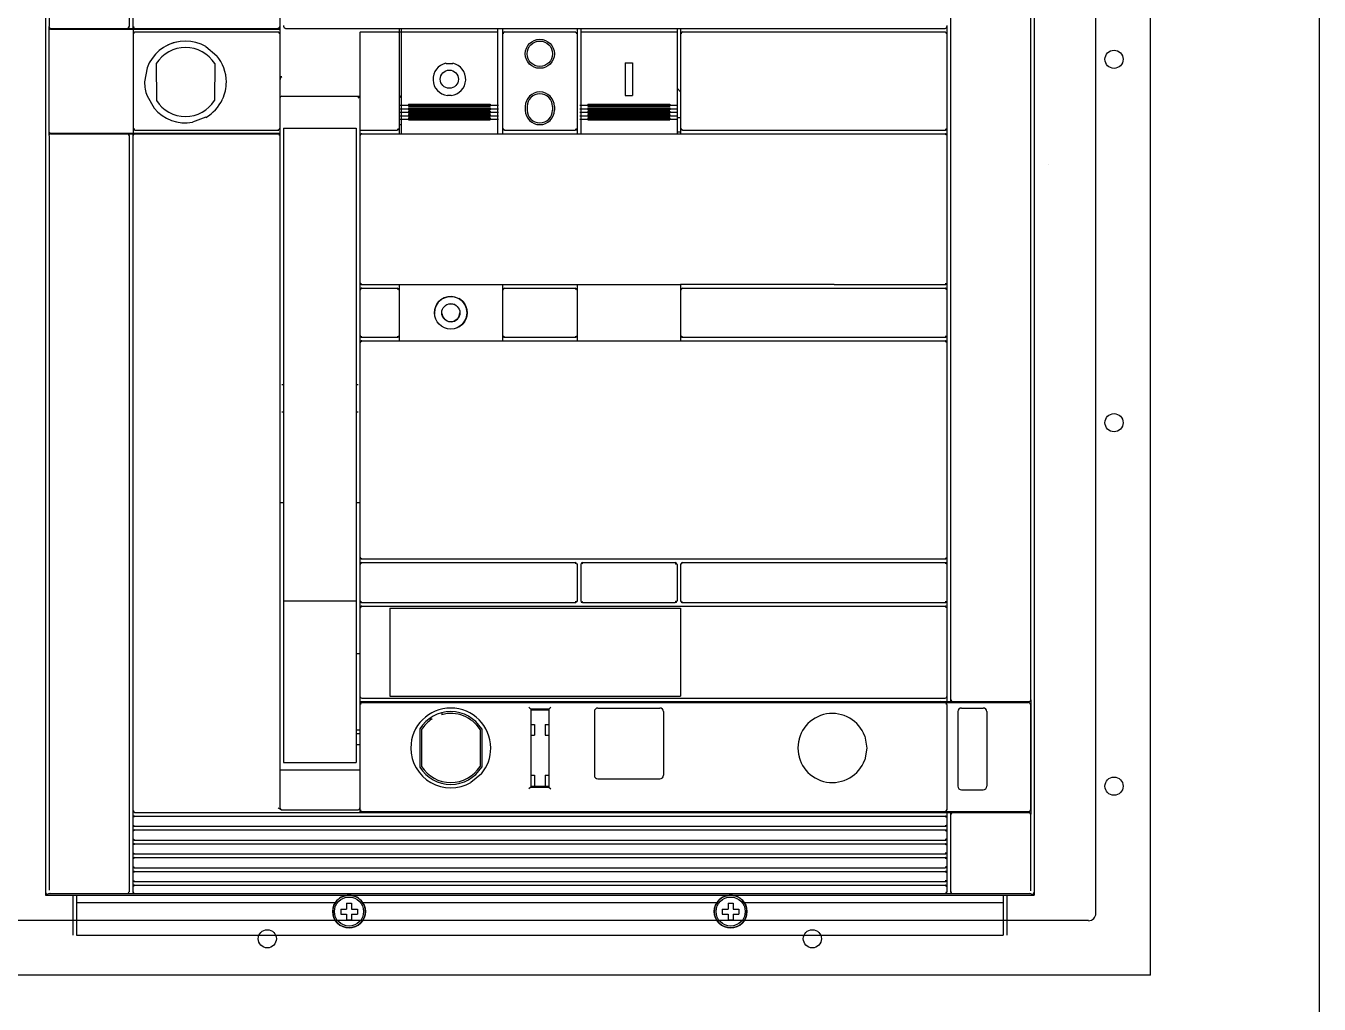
# Model space of a CAD drawing. Header units: inches. Extents: x 6 to 369, y -225 to 2.
# Drawn here: x 152.24 to 166.25, y -37.52 to -26.92 of the extents above; entities that cross this region are included whole.
import ezdxf

# ---------------------------------------------------------------- set-up
doc = ezdxf.new("R2010")
doc.units = ezdxf.units.IN
doc.header["$MEASUREMENT"] = 0
doc.linetypes.add('DOT2', pattern=[0.125, 0, -0.125])
doc.linetypes.add('HIDDEN2', pattern=[0.1875, 0.125, -0.0625])
for name, color, linetype in [('Cabinet', 253, 'HIDDEN2'), ('CB_E3_W_HR_3P', 10, 'Continuous'), ('CB_E3_W_HR_3P_DOOR_CUTOUT_FLUSH&EXTENDED_NO-FLANGE', 255, 'Continuous'), ('CB_E3_W_HR_3P_DOOR_CUTOUT_FLUSH_FLANGED', 2, 'Continuous'), ('D', 3, 'Continuous')]:
    doc.layers.add(name, color=color, linetype=linetype)

# ---------------------------------------------------------------- blocks, each defined once
blk = doc.blocks.new('A$C065B1C50')
at = {"layer": 'CB_E3_W_HR_3P'}
for centre in [(13.622, 9.921), (13.622, 5.984), (13.622, 2.047), (4.449, 0.394), (10.354, 0.394)]:
    blk.add_circle(centre, 0.0984, dxfattribs=at)
at = {"layer": 'CB_E3_W_HR_3P_DOOR_CUTOUT_FLUSH&EXTENDED_NO-FLANGE'}
for p, q in [((13.425, 0.669), (13.425, 15.236)), ((13.346, 0.591), (1.457, 0.591))]:
    blk.add_line(p, q, dxfattribs=at)
blk.add_arc((13.346, 0.669), 0.0787, 269.9998, 0.0002, dxfattribs=at)
at = {"layer": 'CB_E3_W_HR_3P_DOOR_CUTOUT_FLUSH_FLANGED'}
for q in [(14.016, 15.906), (0, 0)]:
    blk.add_line((14.016, 0), q, dxfattribs=at)

msp = doc.modelspace()

# ---------------------------------------------------------------- linework, layer by layer
at = {"layer": 'Cabinet', "color": 7, "linetype": 'DOT2'}
msp.add_line((163.15911, -22.16254), (163.15911, -36.33577), dxfattribs=at)
at = {"layer": 'CB_E3_W_HR_3P', "color": 7}
for p, q in [((152.45045, -22.16254), (152.45045, -36.33577)), ((152.45045, -22.19403), (152.45045, -36.30428)), ((163.15911, -22.16254), (163.15911, -36.33577)), ((163.15911, -22.19403), (163.15911, -36.30428)), ((152.48982, -25.41927), (152.48982, -26.92632)), ((163.11974, -25.41927), (163.11974, -34.21468)), ((153.35596, -26.09063), (153.35596, -26.92632)), ((162.2536, -26.09063), (162.2536, -34.21963)), ((153.39533, -26.37514), (153.39533, -26.92632)), ((154.98982, -26.37514), (154.98982, -26.92632)), ((152.48528, -26.92632), (152.48528, -28.10743)), ((152.48528, -26.92632), (152.48759, -26.92632)), ((152.48588, -26.97356), (152.48588, -28.06018)), ((152.50497, -26.94601), (152.50727, -26.94601)), ((152.50557, -26.95388), (152.60399, -26.95388)), ((152.50727, -26.94601), (152.60568, -26.94601)), ((152.5955, -26.94601), (152.5955, -26.95388)), ((152.59852, -26.94601), (152.59852, -26.95388)), ((152.60399, -26.95388), (153.39927, -26.95388)), ((152.60568, -26.94601), (153.33628, -26.94601)), ((153.34612, -26.94024), (153.33628, -26.94601)), ((153.33628, -26.94601), (153.39533, -26.94601)), ((153.35113, -26.92632), (153.34612, -26.94024)), ((153.39533, -26.92632), (153.39533, -26.94601)), ((153.39533, -26.94601), (153.41502, -26.94601)), ((153.39533, -26.94601), (153.39533, -26.95388)), ((153.39927, -26.95388), (154.98982, -26.95388)), ((153.39927, -26.95388), (153.39927, -27.00506)), ((153.39927, -27.00506), (153.39927, -28.02868)), ((153.40139, -26.92632), (153.40494, -26.94024)), ((153.40887, -26.99114), (153.40409, -27.00506)), ((153.40494, -26.94024), (153.41502, -26.946)), ((153.41896, -26.98537), (153.40887, -26.99114)), ((153.41502, -26.946), (154.97013, -26.946)), ((153.41896, -26.98537), (154.97013, -26.98537)), ((154.97982, -26.94024), (154.97013, -26.946)), ((154.97013, -26.94601), (154.98982, -26.94601)), ((154.97013, -26.98537), (154.97982, -26.99114)), ((154.98499, -26.92632), (154.97982, -26.94024)), ((154.97982, -26.99114), (154.98257, -27.00506)), ((154.98982, -26.92632), (154.98982, -26.98538)), ((154.98982, -26.95388), (154.98982, -27.00506)), ((154.98982, -26.98538), (154.98982, -27.00506)), ((154.98982, -27.00506), (154.98982, -28.02868)), ((155.02919, -26.91451), (155.02919, -26.92632)), ((155.02919, -26.92632), (155.0348, -26.93261)), ((155.0348, -26.93261), (155.03903, -26.93617)), ((155.04887, -26.94601), (162.19454, -26.94601)), ((155.85596, -26.99325), (155.85596, -28.02868)), ((155.86384, -26.98537), (155.86576, -26.98537)), ((155.86576, -26.98537), (156.2593, -26.98537)), ((156.2593, -26.98537), (156.27132, -26.98537)), ((156.27919, -26.94601), (156.27919, -26.99325)), ((156.27919, -26.98538), (156.30281, -26.98538)), ((156.27919, -26.99325), (156.27919, -28.02868)), ((156.30281, -26.94601), (156.30281, -26.98538)), ((156.30281, -26.98538), (156.30281, -27.04292)), ((156.30281, -26.98538), (157.34612, -26.98538)), ((157.34612, -26.94601), (157.34612, -26.98538)), ((157.34612, -26.98538), (157.34612, -27.04292)), ((157.40124, -26.94601), (157.40124, -27.00506)), ((157.40124, -27.00506), (157.40124, -28.02868)), ((157.41106, -26.99114), (157.40606, -27.00506)), ((157.42092, -26.98537), (157.41106, -26.99114)), ((157.42092, -26.98537), (158.18864, -26.98537)), ((158.18864, -26.98537), (158.1985, -26.99114)), ((158.1985, -26.99114), (158.20161, -27.00506)), ((158.20832, -26.94601), (158.20832, -27.00506)), ((158.20832, -27.00506), (158.20832, -28.02868)), ((158.24769, -26.94601), (158.24769, -26.98538)), ((158.24769, -26.98538), (158.24769, -27.04292)), ((158.24769, -26.98538), (159.291, -26.98538)), ((159.291, -26.94601), (159.291, -26.98538)), ((159.291, -26.98538), (159.291, -27.04292)), ((159.33037, -26.94601), (159.33037, -27.00506)), ((159.33037, -27.00506), (159.33037, -28.02868)), ((159.3403, -26.99114), (159.3352, -27.00506)), ((159.35006, -26.98537), (159.3403, -26.99114)), ((159.35006, -26.98537), (162.19454, -26.98537)), ((162.19454, -26.946), (162.19503, -26.946)), ((162.19454, -26.98537), (162.20462, -26.99114)), ((162.19454, -26.98538), (162.19478, -26.98538)), ((162.20462, -26.99114), (162.20817, -27.00506)), ((162.21423, -26.92396), (162.2087, -26.93255)), ((162.21423, -26.91451), (162.21423, -26.92632)), ((162.21423, -26.92632), (162.21423, -27.00506)), ((162.21423, -27.00506), (162.21423, -28.02868)), ((154.18765, -27.14314), (154.30457, -27.24276)), ((156.30281, -27.04292), (156.30281, -27.96177)), ((157.34612, -27.04292), (157.34612, -27.96177)), ((158.24769, -27.04292), (158.24769, -27.96177)), ((159.291, -27.04292), (159.291, -27.96177)), ((154.98982, -27.20978), (154.98982, -27.47094)), ((153.55103, -27.3756), (153.52328, -27.52671)), ((153.64927, -27.32811), (153.65124, -27.72843)), ((154.28313, -27.32811), (154.28116, -27.72843)), ((156.78769, -27.32388), (156.78839, -27.3272)), ((156.78839, -27.3272), (156.86054, -27.3272)), ((156.86124, -27.32388), (156.86054, -27.3272)), ((158.72998, -27.32002), (158.72998, -27.67436)), ((158.72998, -27.32002), (158.80872, -27.32002)), ((158.80872, -27.32002), (158.80872, -27.67436)), ((155.00984, -27.47093), (154.98982, -27.47093)), ((159.291, -27.59561), (159.33037, -27.63379)), ((153.55, -27.6782), (153.62777, -27.8107)), ((155.0095, -27.68222), (155.85596, -27.68222)), ((156.30281, -27.67435), (156.27919, -27.69726)), ((156.80479, -27.67044), (156.80447, -27.67322)), ((156.80479, -27.67044), (156.84414, -27.67044)), ((156.84414, -27.67044), (156.84446, -27.67322)), ((158.72998, -27.67436), (158.80872, -27.67436)), ((156.29297, -27.77955), (157.35596, -27.77955)), ((156.29297, -27.81766), (157.35596, -27.81766)), ((156.29297, -27.85525), (157.35596, -27.85525)), ((156.38155, -27.76878), (156.38155, -27.7897)), ((156.38155, -27.76878), (157.26738, -27.76878)), ((156.38155, -27.7897), (157.26738, -27.7897)), ((156.38155, -27.8067), (156.38155, -27.82787)), ((156.38155, -27.8067), (157.26738, -27.8067)), ((156.38155, -27.82787), (157.26738, -27.82787)), ((156.38155, -27.84411), (156.38155, -27.86457)), ((156.38155, -27.84411), (157.26738, -27.84411)), ((156.38155, -27.86457), (157.26738, -27.86457)), ((157.26738, -27.76878), (157.26738, -27.7897)), ((157.26738, -27.8067), (157.26738, -27.82787)), ((157.26738, -27.84411), (157.26738, -27.86457)), ((157.6473, -27.79247), (157.6473, -27.83184)), ((157.66698, -27.79247), (157.66698, -27.83184)), ((157.94258, -27.79247), (157.94258, -27.83184)), ((157.96226, -27.79247), (157.96226, -27.83184)), ((158.23785, -27.77955), (159.30084, -27.77955)), ((158.23785, -27.81766), (159.30084, -27.81766)), ((158.23785, -27.85525), (159.30084, -27.85525)), ((158.32643, -27.76878), (158.32643, -27.7897)), ((158.32643, -27.76878), (159.21226, -27.76878)), ((158.32643, -27.7897), (159.21226, -27.7897)), ((158.32643, -27.8067), (158.32643, -27.82787)), ((158.32643, -27.8067), (159.21226, -27.8067)), ((158.32643, -27.82787), (159.21226, -27.82787)), ((158.32643, -27.84411), (158.32643, -27.86457)), ((158.32643, -27.84411), (159.21226, -27.84411)), ((158.32643, -27.86457), (159.21226, -27.86457)), ((159.21226, -27.76878), (159.21226, -27.7897)), ((159.21226, -27.8067), (159.21226, -27.82787)), ((159.21226, -27.84411), (159.21226, -27.86457)), ((154.18734, -27.9098), (154.04311, -27.9629)), ((156.27919, -27.98932), (156.30281, -27.98932)), ((156.29297, -27.89224), (157.35596, -27.89224)), ((156.29297, -27.92857), (157.35596, -27.92857)), ((156.30281, -27.96177), (156.30281, -28.01558)), ((156.30281, -28.01558), (156.30281, -28.08774)), ((156.38155, -27.88095), (156.38155, -27.90117)), ((156.38155, -27.88095), (157.26738, -27.88095)), ((156.38155, -27.90117), (157.26738, -27.90117)), ((156.38155, -27.91716), (156.38155, -27.9378)), ((156.38155, -27.91716), (157.26738, -27.91716)), ((156.38155, -27.9378), (157.26738, -27.9378)), ((157.26738, -27.88095), (157.26738, -27.90117)), ((157.26738, -27.91716), (157.26738, -27.9378)), ((157.34612, -27.96177), (157.34612, -28.01558)), ((157.34612, -28.01558), (157.34612, -28.08774)), ((158.23785, -27.89224), (159.30084, -27.89224)), ((158.23785, -27.92857), (159.30084, -27.92857)), ((158.24769, -27.96177), (158.24769, -28.01558)), ((158.24769, -28.01558), (158.24769, -28.08774)), ((158.32643, -27.88095), (158.32643, -27.90117)), ((158.32643, -27.88095), (159.21226, -27.88095)), ((158.32643, -27.90117), (159.21226, -27.90117)), ((158.32643, -27.91716), (158.32643, -27.9378)), ((158.32643, -27.91716), (159.21226, -27.91716)), ((158.32643, -27.9378), (159.21226, -27.9378)), ((159.21226, -27.88095), (159.21226, -27.90117)), ((159.21226, -27.91716), (159.21226, -27.9378)), ((159.291, -27.91058), (159.33037, -27.91058)), ((159.291, -27.96177), (159.291, -28.01558)), ((159.291, -28.01558), (159.291, -28.08774)), ((152.48528, -28.10743), (152.48759, -28.10743)), ((152.48982, -28.11168), (152.48982, -36.28273)), ((152.50497, -28.08774), (152.50727, -28.08774)), ((152.50557, -28.07986), (152.60399, -28.07986)), ((152.50727, -28.08774), (152.60568, -28.08774)), ((152.5955, -28.07986), (152.5955, -28.08774)), ((152.59852, -28.07986), (152.59852, -28.08774)), ((152.60399, -28.07986), (153.39927, -28.07986)), ((152.60568, -28.08774), (153.33628, -28.08774)), ((153.33628, -28.08774), (153.41502, -28.08774)), ((153.33628, -28.08774), (153.34612, -28.09351)), ((153.34612, -28.09351), (153.34919, -28.10743)), ((153.35596, -28.10743), (153.35596, -36.28689)), ((153.39533, -28.07986), (153.39533, -28.08774)), ((153.39533, -28.10743), (153.39533, -35.42041)), ((153.39927, -28.02869), (153.39927, -28.07986)), ((153.39927, -28.07986), (154.98982, -28.07986)), ((153.40494, -28.09351), (153.40016, -28.10743)), ((153.41502, -28.08774), (153.40494, -28.09351)), ((153.40533, -28.02868), (153.40887, -28.0426)), ((153.40887, -28.0426), (153.41896, -28.04837)), ((153.41502, -28.08774), (154.97013, -28.08774)), ((153.41896, -28.04837), (154.97013, -28.04837)), ((154.97982, -28.0426), (154.97013, -28.04837)), ((154.97013, -28.08774), (154.97982, -28.09351)), ((154.98499, -28.02868), (154.97982, -28.0426)), ((154.97982, -28.09351), (154.98257, -28.10743)), ((154.98982, -28.02868), (154.98982, -28.07986)), ((154.98982, -28.07986), (154.98982, -28.10743)), ((154.98982, -28.10743), (154.98982, -35.39089)), ((155.02919, -28.02864), (155.02919, -28.06801)), ((155.02919, -28.02864), (155.81659, -28.02864)), ((155.02919, -28.06801), (155.02919, -33.14675)), ((155.81659, -28.02864), (155.81659, -28.06801)), ((155.81659, -28.06801), (155.81659, -33.14675)), ((155.85596, -28.02868), (155.85596, -28.03852)), ((155.85596, -28.03852), (155.85596, -28.10743)), ((155.86162, -28.09765), (155.85596, -28.10743)), ((155.85596, -28.10743), (155.85596, -29.70191)), ((155.87537, -28.09258), (155.86162, -28.09765)), ((155.8658, -28.04837), (156.2595, -28.04837)), ((155.87543, -28.08774), (155.87565, -28.08774)), ((155.87565, -28.08774), (162.19454, -28.08774)), ((156.27334, -28.03858), (156.25928, -28.04352)), ((156.27919, -28.02868), (156.27334, -28.03858)), ((156.27919, -28.02869), (156.27919, -28.08774)), ((157.40124, -28.02868), (157.40124, -28.08774)), ((157.40124, -28.02868), (157.40698, -28.03851)), ((157.40698, -28.03851), (157.42086, -28.04161)), ((157.42092, -28.04837), (158.18864, -28.04837)), ((158.20258, -28.03851), (158.18869, -28.04352)), ((158.20832, -28.02868), (158.20258, -28.03851)), ((158.20832, -28.02869), (158.20832, -28.08774)), ((159.291, -28.06806), (159.33037, -28.06806)), ((159.33037, -28.02868), (159.33037, -28.08774)), ((159.33037, -28.02868), (159.33622, -28.03858)), ((159.33622, -28.03858), (159.35031, -28.04161)), ((159.35006, -28.04837), (162.19454, -28.04837)), ((162.19454, -28.04837), (162.19503, -28.04837)), ((162.19454, -28.08774), (162.19503, -28.08774)), ((162.19518, -28.09258), (162.2087, -28.09774)), ((162.2087, -28.03836), (162.19527, -28.04161)), ((162.21423, -28.02868), (162.2087, -28.03836)), ((162.2087, -28.09774), (162.21423, -28.10743)), ((162.21423, -28.02868), (162.21423, -28.10743)), ((162.21423, -28.10743), (162.21423, -29.70191)), ((163.31659, -28.42238), (163.31659, -28.42245)), ((155.85596, -29.70191), (155.86162, -29.71168)), ((155.85596, -29.70191), (155.85596, -29.78065)), ((155.86162, -29.77088), (155.85596, -29.78065)), ((155.85596, -29.78065), (155.85596, -30.27278)), ((155.86162, -29.71168), (155.87533, -29.71484)), ((155.87537, -29.76581), (155.86162, -29.77088)), ((155.87543, -29.76097), (155.87565, -29.76097)), ((155.87554, -29.7216), (155.87565, -29.7216)), ((155.87565, -29.7216), (156.27919, -29.72172)), ((155.87565, -29.76097), (156.2595, -29.76097)), ((155.89181, -29.76097), (155.91088, -29.76097)), ((156.25925, -29.76772), (156.27334, -29.77075)), ((156.27334, -29.77075), (156.27919, -29.78065)), ((156.27919, -29.72172), (156.27919, -29.78065)), ((156.27919, -29.7218), (157.30996, -29.7218)), ((156.27919, -29.78065), (156.27919, -30.27278)), ((156.74144, -29.7216), (158.20832, -29.72172)), ((157.40124, -29.72165), (157.40124, -29.78065)), ((157.40698, -29.77082), (157.40124, -29.78065)), ((157.40124, -29.78065), (157.40124, -30.27278)), ((157.42087, -29.76581), (157.40698, -29.77082)), ((157.42092, -29.76097), (158.18864, -29.76097)), ((158.1887, -29.76772), (158.20258, -29.77082)), ((158.20258, -29.77082), (158.20832, -29.78065)), ((158.20832, -29.72172), (158.20832, -29.78065)), ((158.20832, -29.7218), (159.33037, -29.7218)), ((158.20832, -29.78065), (158.20832, -30.27278)), ((160.99421, -29.7216), (159.33037, -29.72168)), ((159.33037, -29.72168), (159.33037, -29.78065)), ((159.33622, -29.77075), (159.33037, -29.78065)), ((159.33037, -29.78065), (159.33037, -30.27278)), ((159.35028, -29.76581), (159.33622, -29.77075)), ((159.35006, -29.76097), (162.19454, -29.76097)), ((160.99421, -29.7216), (162.19454, -29.7216)), ((162.19454, -29.7216), (162.19503, -29.7216)), ((162.19454, -29.76097), (162.19503, -29.76097)), ((162.19518, -29.76581), (162.2087, -29.77097)), ((162.2087, -29.71159), (162.19527, -29.71484)), ((162.21423, -29.70191), (162.2087, -29.71159)), ((162.2087, -29.77097), (162.21423, -29.78065)), ((162.21423, -29.70191), (162.21423, -29.78065)), ((162.21423, -29.78065), (162.21423, -30.27278)), ((156.96331, -29.90843), (156.96337, -29.90843)), ((155.85596, -30.27278), (155.86162, -30.28255)), ((155.85596, -30.27278), (155.85596, -30.35152)), ((155.86162, -30.34175), (155.85596, -30.35152)), ((155.85596, -30.35152), (155.85596, -32.67435)), ((155.86162, -30.28255), (155.87533, -30.28571)), ((155.87537, -30.33667), (155.86162, -30.34175)), ((155.87543, -30.33183), (155.87565, -30.33183)), ((155.87554, -30.29246), (155.87565, -30.29246)), ((155.87565, -30.29246), (156.2595, -30.29246)), ((155.87565, -30.33183), (156.27919, -30.33183)), ((156.27334, -30.28268), (156.25928, -30.28762)), ((156.27919, -30.27278), (156.27334, -30.28268)), ((156.27919, -30.27278), (156.27919, -30.33191)), ((156.27919, -30.33204), (157.40124, -30.33204)), ((157.40124, -30.27278), (157.40124, -30.33193)), ((157.40124, -30.27278), (157.40698, -30.2826)), ((157.40124, -30.33183), (158.20832, -30.33183)), ((157.40698, -30.2826), (157.42086, -30.28571)), ((157.42092, -30.29246), (158.18864, -30.29246)), ((158.20258, -30.2826), (158.18869, -30.28762)), ((158.20832, -30.27278), (158.20258, -30.2826)), ((158.20832, -30.27278), (158.20832, -30.33191)), ((158.20832, -30.33204), (159.33037, -30.33204)), ((159.33037, -30.27278), (159.33037, -30.33193)), ((159.33037, -30.27278), (159.33622, -30.28268)), ((159.33037, -30.33183), (162.19454, -30.33183)), ((159.33622, -30.28268), (159.35031, -30.28571)), ((159.35006, -30.29246), (162.19454, -30.29246)), ((160.62546, -30.33183), (160.99422, -30.33183)), ((162.19454, -30.29246), (162.19503, -30.29246)), ((162.19454, -30.33183), (162.19503, -30.33183)), ((162.19518, -30.33667), (162.2087, -30.34183)), ((162.2087, -30.28246), (162.19527, -30.28571)), ((162.21423, -30.27278), (162.2087, -30.28246)), ((162.2087, -30.34183), (162.21423, -30.35152)), ((162.21423, -30.27278), (162.21423, -30.35152)), ((162.21423, -30.35152), (162.21423, -32.67435)), ((155.0095, -30.80427), (155.02919, -30.80427)), ((155.81659, -30.80427), (155.83628, -30.80427)), ((155.0095, -31.09955), (155.02919, -31.09955)), ((155.81659, -31.09955), (155.83628, -31.09955)), ((154.98982, -32.0838), (155.0095, -32.0838)), ((155.0095, -32.0838), (155.02919, -32.0838)), ((155.81659, -32.0838), (155.83628, -32.0838)), ((155.83628, -32.0838), (155.85596, -32.0838)), ((155.85596, -32.67435), (155.86162, -32.68412)), ((155.85596, -32.67435), (155.85596, -32.75309)), ((155.86162, -32.74332), (155.85596, -32.75309)), ((155.85596, -32.75309), (155.85596, -33.14679)), ((155.86162, -32.68412), (155.87533, -32.68728)), ((155.87537, -32.73825), (155.86162, -32.74332)), ((155.87543, -32.73341), (155.87565, -32.73341)), ((155.87554, -32.69404), (155.87565, -32.69404)), ((155.87565, -32.69404), (162.19454, -32.69404)), ((155.87565, -32.73341), (158.18864, -32.73341)), ((158.18869, -32.73825), (158.20258, -32.74326)), ((158.20258, -32.74326), (158.20832, -32.75309)), ((158.20832, -32.75309), (158.20832, -33.14679)), ((158.24769, -32.75309), (158.24769, -33.14679)), ((158.26743, -32.74304), (158.25754, -32.74325)), ((158.25754, -32.74325), (158.25921, -32.74485)), ((158.26743, -32.74304), (158.25921, -32.74485)), ((158.26738, -32.73341), (159.27132, -32.73341)), ((159.27148, -32.74304), (159.28116, -32.74325)), ((159.27148, -32.74304), (159.27973, -32.74487)), ((159.27973, -32.74487), (159.28153, -32.75309)), ((159.28116, -32.74325), (159.28153, -32.75309)), ((159.291, -32.75309), (159.291, -33.14679)), ((159.33622, -32.74319), (159.33037, -32.75309)), ((159.33037, -32.75309), (159.33037, -33.14679)), ((159.35028, -32.73825), (159.33622, -32.74319)), ((159.35006, -32.73341), (162.19454, -32.73341)), ((162.19454, -32.69404), (162.19503, -32.69404)), ((162.19454, -32.73341), (162.19503, -32.73341)), ((162.19518, -32.73825), (162.2087, -32.74341)), ((162.2087, -32.68403), (162.19527, -32.68728)), ((162.21423, -32.67435), (162.2087, -32.68403)), ((162.2087, -32.74341), (162.21423, -32.75309)), ((162.21423, -32.67435), (162.21423, -32.75309)), ((162.21423, -32.75309), (162.21423, -33.14679)), ((155.02919, -33.14675), (155.02919, -34.2323)), ((155.02919, -33.14675), (155.81659, -33.14675)), ((155.81659, -33.14675), (155.81659, -34.2323)), ((155.85596, -33.14679), (155.86162, -33.15656)), ((155.85596, -33.14679), (155.85596, -33.22553)), ((155.86162, -33.15656), (155.87533, -33.15972)), ((155.87554, -33.16648), (155.87565, -33.16648)), ((155.87565, -33.16648), (158.18864, -33.16648)), ((158.20258, -33.15662), (158.1887, -33.15972)), ((158.20832, -33.14679), (158.20258, -33.15662)), ((158.25921, -33.15503), (158.25754, -33.15664)), ((158.25754, -33.15664), (158.26743, -33.15685)), ((158.25921, -33.15503), (158.26743, -33.15685)), ((158.26738, -33.16648), (159.27132, -33.16648)), ((159.27973, -33.15501), (159.27148, -33.15684)), ((159.28116, -33.15663), (159.27148, -33.15684)), ((159.28153, -33.14679), (159.27973, -33.15501)), ((159.28153, -33.14679), (159.28116, -33.15663)), ((159.33037, -33.14679), (159.33622, -33.15669)), ((159.33622, -33.15669), (159.35031, -33.15972)), ((159.35006, -33.16648), (162.19454, -33.16648)), ((162.19454, -33.16648), (162.19503, -33.16648)), ((162.2087, -33.15647), (162.19527, -33.15972)), ((162.21423, -33.14679), (162.2087, -33.15647)), ((162.21423, -33.14679), (162.21423, -33.22553)), ((155.86162, -33.21576), (155.85596, -33.22553)), ((155.85596, -33.22553), (155.85596, -34.18026)), ((155.87537, -33.21069), (155.86162, -33.21576)), ((155.87543, -33.20585), (155.87565, -33.20585)), ((155.87565, -33.20585), (156.18112, -33.20585)), ((156.18076, -33.22553), (159.33037, -33.22553)), ((156.18076, -33.22553), (156.18076, -34.18026)), ((156.18112, -33.20585), (159.33004, -33.20585)), ((159.33004, -33.20585), (162.19454, -33.20585)), ((159.33037, -33.22553), (159.33037, -34.18026)), ((162.19454, -33.20585), (162.19503, -33.20585)), ((162.19518, -33.21069), (162.2087, -33.21585)), ((162.2087, -33.21585), (162.21423, -33.22553)), ((162.21423, -33.22553), (162.21423, -34.18223)), ((155.81659, -33.71761), (155.85596, -33.71761)), ((155.85596, -34.18026), (155.86244, -34.19486)), ((155.85596, -34.18026), (155.85596, -34.23931)), ((156.18076, -34.18026), (159.33037, -34.18026)), ((162.21423, -34.18223), (162.21423, -34.23931)), ((155.02919, -34.2323), (155.02919, -34.89747)), ((155.81659, -34.2323), (155.81659, -34.89747)), ((155.85596, -34.23931), (155.87522, -34.23931)), ((155.85596, -34.23931), (155.85596, -34.25112)), ((155.85596, -34.25112), (155.85596, -34.26884)), ((155.85596, -34.26884), (155.85596, -35.39089)), ((155.8657, -34.25492), (155.86079, -34.26884)), ((155.87565, -34.24915), (155.8657, -34.25492)), ((155.87522, -34.23931), (162.19551, -34.23931)), ((155.87553, -34.19994), (156.18108, -34.19994)), ((155.87565, -34.24915), (162.19454, -34.24915)), ((156.18108, -34.19994), (159.33007, -34.19994)), ((156.30872, -34.23931), (156.30872, -34.24915)), ((156.74179, -34.23931), (156.74179, -34.24915)), ((157.70636, -34.31805), (157.90321, -34.31805)), ((157.70636, -34.31805), (157.70636, -35.16451)), ((157.90321, -34.31805), (157.90321, -35.16451)), ((158.4347, -34.30821), (159.10399, -34.30821)), ((159.33007, -34.19994), (162.19464, -34.19994)), ((159.77328, -34.23931), (159.77328, -34.24915)), ((160.22604, -34.23931), (160.22604, -34.24915)), ((162.19454, -34.24915), (163.00157, -34.24915)), ((162.19454, -34.24915), (162.20462, -34.25492)), ((162.19464, -34.19994), (162.19651, -34.19994)), ((162.19551, -34.23931), (162.21423, -34.23931)), ((162.20462, -34.25492), (162.20817, -34.26884)), ((162.21423, -34.23931), (162.27328, -34.23931)), ((162.21423, -34.26884), (162.21423, -35.41057)), ((162.26037, -34.21963), (162.26344, -34.23355)), ((162.26344, -34.23355), (162.27328, -34.23931)), ((162.27328, -34.23931), (163.00388, -34.23931)), ((162.37171, -34.30821), (162.60793, -34.30821)), ((163.00157, -34.24915), (163.09999, -34.24915)), ((163.00163, -34.23931), (163.00163, -34.24915)), ((163.00388, -34.23931), (163.10229, -34.23931)), ((163.00615, -34.23931), (163.00615, -34.24915)), ((163.10229, -34.23931), (163.10459, -34.23931)), ((163.11968, -34.26884), (163.11968, -35.41057)), ((163.12197, -34.21963), (163.12428, -34.21963)), ((163.12428, -34.21963), (163.12428, -35.45978)), ((156.60924, -34.42632), (156.6385, -34.42632)), ((156.74179, -34.36545), (156.74179, -34.38045)), ((157.70636, -34.32789), (157.90321, -34.32789)), ((158.39533, -34.34758), (158.39533, -35.03656)), ((159.14336, -34.34758), (159.14336, -35.03656)), ((162.33234, -34.34758), (162.33234, -35.15467)), ((162.6473, -34.34758), (162.6473, -35.15467)), ((155.81659, -34.54438), (155.85596, -34.54438)), ((155.81659, -34.58375), (155.85596, -34.58375)), ((156.50557, -34.5339), (156.50557, -34.94868)), ((156.52328, -34.54268), (156.52328, -34.93988)), ((157.15714, -34.54268), (157.15714, -34.93988)), ((157.17486, -34.53389), (157.17486, -34.94869)), ((157.70636, -34.48537), (157.74573, -34.48537)), ((157.70636, -34.60348), (157.74573, -34.60348)), ((157.74573, -34.48537), (157.74573, -34.60348)), ((157.86384, -34.48537), (157.90321, -34.48537)), ((157.86384, -34.48537), (157.86384, -34.60348)), ((157.86384, -34.60348), (157.90321, -34.60348)), ((155.81659, -34.70187), (155.85596, -34.70187)), ((161.34809, -34.74146), (161.32487, -34.86892)), ((161.32504, -34.6135), (161.34809, -34.74146)), ((154.98982, -34.9775), (155.0095, -34.9775)), ((155.0095, -34.9775), (155.83628, -34.9775)), ((155.02919, -34.89747), (155.81659, -34.89747)), ((155.83628, -34.9775), (155.85596, -34.9775)), ((157.17149, -35.02023), (157.05675, -35.11635)), ((157.70636, -35.16451), (157.68665, -35.18419)), ((157.70636, -35.03656), (157.74573, -35.03656)), ((157.70636, -35.15467), (157.90321, -35.15467)), ((157.70636, -35.16451), (157.90321, -35.16451)), ((157.74573, -35.03656), (157.74573, -35.15467)), ((157.86384, -35.03656), (157.90321, -35.03656)), ((157.86384, -35.03656), (157.86384, -35.15467)), ((157.90321, -35.16451), (157.92291, -35.18419)), ((158.4347, -35.07593), (159.10399, -35.07593)), ((162.37171, -35.19404), (162.60793, -35.19404)), ((153.39533, -35.42041), (153.39533, -35.49915)), ((153.40016, -35.42041), (153.40494, -35.43433)), ((153.40494, -35.43433), (153.41502, -35.4401)), ((153.41453, -35.4401), (153.41502, -35.4401)), ((153.41502, -35.4401), (155.85596, -35.4401)), ((154.98982, -35.39089), (154.99558, -35.39496)), ((154.99558, -35.39496), (154.99966, -35.40073)), ((155.0036, -35.41057), (155.83628, -35.41057)), ((155.85596, -35.38618), (155.84612, -35.40073)), ((155.85596, -35.39089), (155.85596, -35.42041)), ((155.85596, -35.42041), (155.85596, -35.4401)), ((155.85596, -35.4401), (162.19551, -35.4401)), ((155.86242, -35.41057), (155.8657, -35.42449)), ((155.8657, -35.42449), (155.87565, -35.43026)), ((155.87565, -35.43026), (162.19454, -35.43026)), ((156.30872, -35.43026), (156.30872, -35.4401)), ((156.74179, -35.43026), (156.74179, -35.4401)), ((159.77328, -35.43026), (159.77328, -35.4401)), ((160.22604, -35.43026), (160.22604, -35.4401)), ((162.20462, -35.42449), (162.19454, -35.43026)), ((162.19454, -35.43026), (163.00157, -35.43026)), ((162.19551, -35.4401), (162.21423, -35.4401)), ((162.2094, -35.41057), (162.20462, -35.42449)), ((162.21423, -35.4401), (162.27328, -35.4401)), ((162.21423, -35.4401), (162.21423, -35.49915)), ((162.27328, -35.4401), (162.26344, -35.44586)), ((162.27328, -35.4401), (163.00388, -35.4401)), ((163.00157, -35.43026), (163.09999, -35.43026)), ((163.00163, -35.43026), (163.00163, -35.4401)), ((163.00388, -35.4401), (163.10229, -35.4401)), ((163.00615, -35.43026), (163.00615, -35.4401)), ((163.10229, -35.4401), (163.10459, -35.4401)), ((153.40086, -35.48947), (153.39533, -35.49915)), ((153.39533, -35.49915), (153.39533, -35.57002)), ((153.39533, -35.57002), (153.40086, -35.5797)), ((153.39533, -35.57002), (153.39533, -35.64876)), ((153.41429, -35.48622), (153.40086, -35.48947)), ((153.40086, -35.5797), (153.41438, -35.58486)), ((153.41453, -35.47947), (153.41502, -35.47947)), ((153.41502, -35.47947), (162.19454, -35.47947)), ((162.19454, -35.47947), (162.19503, -35.47947)), ((162.19518, -35.48431), (162.2087, -35.48947)), ((162.2087, -35.5797), (162.19527, -35.58295)), ((162.2087, -35.48947), (162.21423, -35.49915)), ((162.21423, -35.57002), (162.2087, -35.5797)), ((162.21423, -35.49915), (162.21423, -35.57002)), ((162.21423, -35.57002), (162.21423, -35.64876)), ((162.2536, -35.45978), (162.2536, -36.28689)), ((162.26344, -35.44586), (162.25843, -35.45978)), ((163.11974, -35.45978), (163.11974, -36.2875)), ((163.12197, -35.45978), (163.12428, -35.45978)), ((153.40086, -35.63908), (153.39533, -35.64876)), ((153.39533, -35.64876), (153.39533, -35.71963)), ((153.39533, -35.71963), (153.40086, -35.72931)), ((153.39533, -35.71963), (153.39533, -35.79837)), ((153.41429, -35.63583), (153.40086, -35.63908)), ((153.41453, -35.58971), (153.41502, -35.58971)), ((153.41453, -35.62908), (153.41502, -35.62908)), ((153.41502, -35.58971), (162.19454, -35.58971)), ((153.41502, -35.62908), (162.19454, -35.62908)), ((162.19454, -35.58971), (162.19478, -35.58971)), ((162.19454, -35.62908), (162.19503, -35.62908)), ((162.19518, -35.63392), (162.2087, -35.63908)), ((162.2087, -35.63908), (162.21423, -35.64876)), ((162.21423, -35.71963), (162.2087, -35.72931)), ((162.21423, -35.64876), (162.21423, -35.71963)), ((162.21423, -35.71963), (162.21423, -35.79837)), ((153.40086, -35.78869), (153.39533, -35.79837)), ((153.39533, -35.79837), (153.39533, -35.86923)), ((153.40086, -35.72931), (153.41438, -35.73447)), ((153.41429, -35.78544), (153.40086, -35.78869)), ((153.41453, -35.73931), (153.41502, -35.73931)), ((153.41453, -35.77868), (153.41502, -35.77868)), ((153.41502, -35.73931), (162.19454, -35.73931)), ((153.41502, -35.77868), (162.19454, -35.77868)), ((162.19454, -35.73931), (162.19478, -35.73931)), ((162.19454, -35.77868), (162.19503, -35.77868)), ((162.19518, -35.78352), (162.2087, -35.78869)), ((162.2087, -35.72931), (162.19527, -35.73256)), ((162.2087, -35.78869), (162.21423, -35.79837)), ((162.21423, -35.79837), (162.21423, -35.86923)), ((153.39533, -35.86923), (153.40086, -35.87892)), ((153.39533, -35.86923), (153.39533, -35.94797)), ((153.40086, -35.93829), (153.39533, -35.94797)), ((153.39533, -35.94797), (153.39533, -36.01884)), ((153.40086, -35.87892), (153.41438, -35.88408)), ((153.41429, -35.93504), (153.40086, -35.93829)), ((153.41453, -35.88892), (153.41502, -35.88892)), ((153.41453, -35.92829), (153.41502, -35.92829)), ((153.41502, -35.88892), (162.19454, -35.88892)), ((153.41502, -35.92829), (162.19454, -35.92829)), ((162.19454, -35.88892), (162.19478, -35.88892)), ((162.19454, -35.92829), (162.19503, -35.92829)), ((162.19518, -35.93313), (162.2087, -35.93829)), ((162.2087, -35.87892), (162.19527, -35.88216)), ((162.21423, -35.86923), (162.2087, -35.87892)), ((162.2087, -35.93829), (162.21423, -35.94797)), ((162.21423, -35.86923), (162.21423, -35.94797)), ((162.21423, -35.94797), (162.21423, -36.01884)), ((153.39533, -36.01884), (153.40086, -36.02852)), ((153.39533, -36.01884), (153.39533, -36.09758)), ((153.40086, -36.0879), (153.39533, -36.09758)), ((153.39533, -36.09758), (153.39533, -36.16845)), ((153.40086, -36.02852), (153.41438, -36.03368)), ((153.41429, -36.08465), (153.40086, -36.0879)), ((153.41453, -36.03852), (153.41502, -36.03852)), ((153.41453, -36.07789), (153.41502, -36.07789)), ((153.41502, -36.03852), (162.19454, -36.03852)), ((153.41502, -36.07789), (162.19454, -36.07789)), ((162.19454, -36.03852), (162.19478, -36.03852)), ((162.19454, -36.07789), (162.19503, -36.07789)), ((162.19518, -36.08274), (162.2087, -36.0879)), ((162.2087, -36.02852), (162.19527, -36.03177)), ((162.21423, -36.01884), (162.2087, -36.02852)), ((162.2087, -36.0879), (162.21423, -36.09758)), ((162.21423, -36.01884), (162.21423, -36.09758)), ((162.21423, -36.09758), (162.21423, -36.16845)), ((153.39533, -36.16845), (153.40086, -36.17813)), ((153.39533, -36.16845), (153.39533, -36.24719)), ((153.40086, -36.2375), (153.39533, -36.24719)), ((153.39533, -36.24719), (153.39533, -36.29817)), ((153.40086, -36.17813), (153.41438, -36.18329)), ((153.41429, -36.23426), (153.40086, -36.2375)), ((153.41453, -36.18813), (153.41502, -36.18813)), ((153.41453, -36.2275), (153.41502, -36.2275)), ((153.41502, -36.18813), (162.19454, -36.18813)), ((153.41502, -36.2275), (162.19454, -36.2275)), ((162.19454, -36.18813), (162.19478, -36.18813)), ((162.19454, -36.2275), (162.19503, -36.2275)), ((162.19518, -36.23234), (162.2087, -36.2375)), ((162.2087, -36.17813), (162.19527, -36.18138)), ((162.21423, -36.16845), (162.2087, -36.17813)), ((162.2087, -36.2375), (162.21423, -36.24719)), ((162.21423, -36.16845), (162.21423, -36.24719)), ((162.21423, -36.24719), (162.21423, -36.29817)), ((152.49073, -36.31608), (152.45045, -36.33577)), ((152.45045, -36.33577), (152.78509, -36.33577)), ((152.48195, -36.33577), (152.7851, -36.33577)), ((152.49073, -36.31608), (152.55872, -36.31608)), ((152.55872, -36.31608), (163.05084, -36.31608)), ((152.67485, -36.31812), (153.30169, -36.31812)), ((152.74572, -36.33577), (152.74572, -36.76884)), ((152.78509, -36.33577), (162.82446, -36.33577)), ((152.78509, -36.33577), (152.78509, -36.76884)), ((152.7851, -36.33577), (152.7851, -36.41451)), ((152.7851, -36.33577), (162.82447, -36.33577)), ((152.7851, -36.41451), (152.7851, -36.76884)), ((152.7851, -36.41451), (155.59054, -36.41451)), ((153.33628, -36.31839), (153.33628, -36.31863)), ((153.3502, -36.30501), (153.34612, -36.30855)), ((153.35596, -36.2987), (153.3502, -36.30501)), ((153.35596, -36.28689), (153.35596, -36.2987)), ((153.35596, -36.2987), (153.35596, -36.29886)), ((153.39533, -36.29817), (153.39533, -36.29886)), ((153.40016, -36.29817), (153.40496, -36.31205)), ((153.40496, -36.31205), (153.41502, -36.31786)), ((153.41502, -36.31786), (153.41502, -36.31863)), ((155.71029, -36.42239), (155.76541, -36.42239)), ((155.71029, -36.42239), (155.71029, -36.48538)), ((155.71029, -36.42239), (155.76541, -36.42239)), ((155.71029, -36.42239), (155.71029, -36.48538)), ((155.76541, -36.42239), (155.76541, -36.48538)), ((155.76541, -36.42239), (155.76541, -36.48538)), ((155.88516, -36.41451), (159.7244, -36.41451)), ((159.84415, -36.42239), (159.89927, -36.42239)), ((159.84415, -36.42239), (159.84415, -36.48538)), ((159.84415, -36.42239), (159.89927, -36.42239)), ((159.84415, -36.42239), (159.84415, -36.48538)), ((159.89927, -36.42239), (159.89927, -36.48538)), ((159.89927, -36.42239), (159.89927, -36.48538)), ((160.01902, -36.41451), (162.82447, -36.41451)), ((162.2046, -36.31205), (162.19454, -36.31786)), ((162.19454, -36.31786), (162.19454, -36.31863)), ((162.20817, -36.29817), (162.2046, -36.31205)), ((162.21423, -36.29817), (162.21423, -36.29886)), ((162.2536, -36.28689), (162.2536, -36.2987)), ((162.2536, -36.29636), (162.25936, -36.30501)), ((162.2536, -36.2987), (162.2536, -36.29886)), ((162.25936, -36.30501), (162.26344, -36.30855)), ((162.27328, -36.31839), (162.27328, -36.31863)), ((162.30787, -36.31812), (162.9347, -36.31812)), ((162.82446, -36.33577), (163.15911, -36.33577)), ((162.82446, -36.33577), (162.82446, -36.76884)), ((162.82447, -36.33577), (162.82447, -36.41451)), ((162.82447, -36.33577), (163.12761, -36.33577)), ((162.82447, -36.41451), (162.82447, -36.76884)), ((162.86383, -36.33577), (162.86383, -36.76884)), ((163.05084, -36.31608), (163.11974, -36.31608)), ((163.11974, -36.31608), (163.15911, -36.33577)), ((155.6473, -36.48538), (155.6473, -36.5405)), ((155.6473, -36.48538), (155.71029, -36.48538)), ((155.6473, -36.48538), (155.6473, -36.5405)), ((155.6473, -36.48538), (155.71029, -36.48538)), ((155.6473, -36.5405), (155.71029, -36.5405)), ((155.6473, -36.5405), (155.71029, -36.5405)), ((155.71029, -36.5405), (155.71029, -36.60349)), ((155.71029, -36.5405), (155.71029, -36.60349)), ((155.76541, -36.48538), (155.8284, -36.48538)), ((155.76541, -36.48538), (155.8284, -36.48538)), ((155.76541, -36.5405), (155.8284, -36.5405)), ((155.76541, -36.5405), (155.76541, -36.60349)), ((155.76541, -36.5405), (155.8284, -36.5405)), ((155.76541, -36.5405), (155.76541, -36.60349)), ((155.8284, -36.48538), (155.8284, -36.5405)), ((155.8284, -36.48538), (155.8284, -36.5405)), ((159.78116, -36.48538), (159.84415, -36.48538)), ((159.78116, -36.48538), (159.78116, -36.5405)), ((159.78116, -36.48538), (159.84415, -36.48538)), ((159.78116, -36.48538), (159.78116, -36.5405)), ((159.78116, -36.5405), (159.84415, -36.5405)), ((159.78116, -36.5405), (159.84415, -36.5405)), ((159.84415, -36.5405), (159.84415, -36.60349)), ((159.84415, -36.5405), (159.84415, -36.60349)), ((159.89927, -36.48538), (159.96226, -36.48538)), ((159.89927, -36.48538), (159.96226, -36.48538)), ((159.89927, -36.5405), (159.89927, -36.60349)), ((159.89927, -36.5405), (159.96226, -36.5405)), ((159.89927, -36.5405), (159.89927, -36.60349)), ((159.89927, -36.5405), (159.96226, -36.5405)), ((159.96226, -36.48538), (159.96226, -36.5405)), ((159.96226, -36.48538), (159.96226, -36.5405)), ((155.71029, -36.60349), (155.76541, -36.60349)), ((155.71029, -36.60349), (155.76541, -36.60349)), ((159.84415, -36.60349), (159.89927, -36.60349)), ((159.84415, -36.60349), (159.89927, -36.60349)), ((162.82446, -36.6901), (162.82446, -36.76884)), ((152.78509, -36.76884), (154.79275, -36.76884)), ((152.78509, -36.76884), (162.82446, -36.76884)), ((152.7851, -36.76884), (162.82447, -36.76884)), ((155.38374, -36.76884), (160.22582, -36.76884)), ((160.81681, -36.76884), (162.82446, -36.76884))]:
    msp.add_line(p, q, dxfattribs=at)
for points in [[(152.48528, -26.92632), (152.49104, -26.94024), (152.50497, -26.94601)], [(152.48759, -26.92632), (152.49336, -26.94024), (152.50727, -26.94601)], [(155.00949, -27.47094), (154.9965, -27.48034), (154.98982, -27.50586)], [(155.83628, -27.70191), (155.85596, -27.68222)], [(152.50497, -28.08774), (152.49104, -28.09351), (152.48528, -28.10743)], [(152.50727, -28.08774), (152.49336, -28.09351), (152.48759, -28.10743)], [(156.88897, -29.85654), (156.84865, -29.8499), (156.80788, -29.85268), (156.76883, -29.86472), (156.73358, -29.88539), (156.704, -29.91358), (156.68167, -29.9478), (156.66777, -29.98623), (156.66305, -30.02682)], [(156.91913, -29.96805), (156.88407, -29.93875), (156.83956, -29.92844), (156.79519, -29.93934), (156.76052, -29.9691)], [(157.01738, -30.02679), (157.01135, -29.98105), (156.99372, -29.93841), (156.96567, -29.90177), (156.92911, -29.87362)], [(156.66305, -30.02688), (156.66365, -30.04151)], [(156.74214, -30.0352), (156.75232, -30.07117), (156.77518, -30.10074), (156.80742, -30.11966), (156.84438, -30.1252), (156.88075, -30.11655), (156.91127, -30.09497), (156.93154, -30.06356), (156.93864, -30.02686)], [(156.92878, -30.1803), (156.96548, -30.15215), (156.99363, -30.11546), (157.01134, -30.07274), (157.01738, -30.02688)], [(163.10229, -34.23931), (163.1162, -34.23355), (163.12197, -34.21963)], [(163.10459, -34.23931), (163.11852, -34.23355), (163.12428, -34.21963)], [(155.0036, -35.41057), (154.97682, -35.39797), (154.96951, -35.39089)], [(163.12197, -35.45978), (163.1162, -35.44586), (163.10229, -35.4401)], [(163.12428, -35.45978), (163.11852, -35.44586), (163.10459, -35.4401)], [(152.45045, -36.30428), (152.45967, -36.32654), (152.48195, -36.33577)], [(152.50074, -36.31322), (152.60568, -36.31812)], [(153.33628, -36.31839), (153.3502, -36.31262)], [(153.39533, -36.29817), (153.39814, -36.3083)], [(153.84683, -36.31752), (161.76273, -36.31752)], [(162.21061, -36.30955), (162.21423, -36.29817)], [(162.2536, -36.2987), (162.25449, -36.30457)], [(162.25937, -36.31262), (162.27328, -36.31839)], [(163.00388, -36.31812), (163.0947, -36.31803), (163.10882, -36.31322)], [(163.12761, -36.33577), (163.14989, -36.32654), (163.15911, -36.30428)]]:
    msp.add_lwpolyline(points, dxfattribs=at)
for centre, radius in [((157.80478, -27.22159), 0.15748), ((157.80477, -27.2215), 0.13791), ((156.82447, -27.49719), 0.09843), ((156.84021, -30.02688), 0.17716), ((156.84021, -30.0269), 0.09842), ((155.73785, -36.51294), 0.17716), ((155.73785, -36.51294), 0.15748), ((155.73785, -36.51294), 0.15748), ((159.87171, -36.51294), 0.17716), ((159.87171, -36.51294), 0.15748), ((159.87171, -36.51294), 0.15748)]:
    msp.add_circle(centre, radius, dxfattribs=at)
for centre, radius, start, end in [((152.50557, -26.97356), 0.01969, 89.999439, 180.000561), ((153.33628, -26.92632), 0.01969, 270.000001, 286.912922), ((153.33628, -26.92632), 0.01969, 320.68127, 0), ((153.41502, -26.92632), 0.01969, 180, 215.137405), ((153.41895, -27.00506), 0.01969, 142.171786, 179.986655), ((153.41895, -27.00506), 0.01969, 90.000823, 106.488422), ((154.97014, -27.00506), 0.01968, 69.177676, 90.00319), ((154.97014, -27.00506), 0.01968, 359.995645, 47.540909), ((154.97013, -26.92632), 0.01969, 327.387129, 0.000561), ((155.04887, -26.92632), 0.01968, 180.002339, 262.297398), ((155.86384, -26.99325), 0.00787, 89.999439, 180.000561), ((156.27134, -26.99322), 0.00785, 359.82504, 90.173975), ((157.42092, -27.00506), 0.01968, 138.744341, 180.004332), ((157.42092, -27.00506), 0.01968, 89.996791, 110.367321), ((158.18864, -27.00506), 0.01968, 69.632679, 90.003209), ((158.18864, -27.00506), 0.01968, 359.995668, 45.586705), ((159.35006, -27.00506), 0.01969, 137.993051, 179.998499), ((159.35006, -27.00506), 0.01969, 90.000438, 110.598539), ((162.19454, -26.92632), 0.01969, 270, 315), ((162.19454, -27.00506), 0.01969, 88.361245, 89.297316), ((162.19454, -26.92632), 0.01969, 271.403273, 321.953967), ((162.19454, -27.00506), 0.01969, 0.007951, 35.673503), ((162.19454, -26.92632), 0.01969, 343.233, 359.992047), ((153.9662, -27.5267), 0.44291, 99.991542, 160.001444), ((153.9662, -27.52672), 0.37402, 32.073319, 147.926668), ((153.9662, -27.52671), 0.44291, 59.999589, 120.000013), ((153.9662, -27.52671), 0.44291, 359.999576, 39.999527), ((156.82447, -27.49719), 0.17717, 101.980757, 263.521002), ((156.82447, -27.49719), 0.17717, 276.478998, 78.019243), ((153.9662, -27.5267), 0.44292, 180.001048, 200.000765), ((153.9662, -27.52672), 0.44291, 335.289543, 0.001306), ((153.9662, -27.52672), 0.37402, 212.636954, 327.363034), ((153.9662, -27.52672), 0.44291, 299.996842, 334.423985), ((155.0095, -27.70191), 0.01969, 90, 180), ((157.80478, -27.79247), 0.15748, 0, 180), ((157.80478, -27.79247), 0.1378, 0, 180), ((153.9662, -27.5267), 0.44292, 220.000391, 279.999187), ((157.80478, -27.83184), 0.15748, 180, 0), ((157.80478, -27.83184), 0.1378, 180, 0), ((152.50557, -28.06018), 0.01969, 180, 270.002686), ((153.33628, -28.10743), 0.01969, 73.087075, 90), ((153.33628, -28.10743), 0.01969, 0, 44.280816), ((153.41502, -28.10743), 0.01969, 142.232989, 180), ((153.41895, -28.02868), 0.01969, 180.013079, 221.3635), ((153.41502, -28.10743), 0.01969, 90.000001, 106.396575), ((153.41895, -28.02868), 0.01969, 253.511644, 269.999284), ((154.97013, -28.02868), 0.01969, 270.000687, 287.351727), ((154.97013, -28.10743), 0.01969, 72.648052, 89.999107), ((154.97013, -28.10743), 0.01969, 0.000777, 46.104957), ((154.97013, -28.02868), 0.01969, 319.561533, 359.998981), ((155.8658, -28.03852), 0.00984, 180, 270), ((155.87565, -28.10743), 0.01969, 90.618167, 122.527694), ((155.87565, -28.10743), 0.01969, 89.999439, 121.671173), ((156.2595, -28.02868), 0.01968, 269.999551, 310.845587), ((157.42092, -28.02868), 0.01968, 225.591176, 270.000458), ((158.18864, -28.02868), 0.01968, 269.999542, 310.804721), ((159.35006, -28.02868), 0.01968, 225.70895, 270.000449), ((162.19454, -28.02868), 0.01969, 270, 308.2502), ((162.19454, -28.10743), 0.01969, 58.720047, 90.000561), ((162.19454, -28.02868), 0.01969, 271.403445, 309.583259), ((162.19454, -28.10743), 0.01969, 56.728143, 88.596745), ((155.87565, -29.70191), 0.01969, 231.436694, 269.689792), ((155.87565, -29.70191), 0.01969, 231.722152, 270), ((155.87565, -29.78065), 0.01969, 90.618568, 122.528152), ((155.87565, -29.78065), 0.01969, 89.999439, 121.671172), ((156.2595, -29.78065), 0.01969, 44.520521, 89.999569), ((157.42092, -29.78065), 0.01968, 89.996791, 132.536872), ((158.18864, -29.78065), 0.01968, 44.361685, 90.003209), ((159.35005, -29.78065), 0.01968, 89.996796, 132.535609), ((162.19454, -29.70191), 0.01969, 270, 308.2502), ((162.19454, -29.78065), 0.01969, 58.720046, 90.000561), ((162.19454, -29.70191), 0.01969, 271.403255, 309.577794), ((162.19454, -29.78065), 0.01969, 56.728155, 88.596756), ((155.87565, -30.27277), 0.01969, 231.43626, 269.689391), ((155.87565, -30.27278), 0.01969, 231.722152, 270), ((155.87565, -30.35152), 0.01969, 90.618167, 122.527694), ((155.87565, -30.35152), 0.01969, 89.999439, 121.671172), ((156.25951, -30.27278), 0.01968, 269.996796, 312.535609), ((157.42092, -30.27278), 0.01968, 224.361685, 270.003209), ((158.18864, -30.27278), 0.01968, 269.996791, 312.536872), ((159.35006, -30.27278), 0.01969, 224.52052, 269.999569), ((162.19454, -30.27278), 0.01969, 270, 308.2502), ((162.19454, -30.35152), 0.01969, 58.720047, 90.000561), ((162.19454, -30.27277), 0.01969, 271.403244, 309.577784), ((162.19454, -30.35152), 0.01969, 56.728154, 88.596755), ((155.87565, -32.67435), 0.01969, 231.436693, 269.689791), ((155.87565, -32.67435), 0.01969, 231.722152, 270), ((155.87565, -32.75309), 0.01969, 90.618167, 122.527694), ((155.87565, -32.75309), 0.01969, 89.999439, 121.671172), ((158.18864, -32.75309), 0.01969, 47.470075, 89.999283), ((158.26738, -32.75309), 0.01969, 90, 179.998178), ((159.27132, -32.75309), 0.01969, 359.999439, 89.997323), ((159.35006, -32.75309), 0.01969, 90.000719, 132.534925), ((162.19454, -32.67435), 0.01969, 270, 308.2502), ((162.19454, -32.75309), 0.01969, 58.720046, 90.000561), ((162.19454, -32.67435), 0.01969, 271.403255, 309.577794), ((162.19454, -32.75309), 0.01969, 56.728154, 88.596756), ((155.87565, -33.14679), 0.01969, 231.43626, 269.689391), ((155.87565, -33.14679), 0.01969, 231.722152, 270), ((158.18864, -33.14679), 0.01969, 270.000717, 315.632668), ((158.26738, -33.14679), 0.01969, 180.001218, 270), ((159.27132, -33.14679), 0.01969, 270.000719, 0), ((159.35006, -33.14679), 0.01969, 224.519524, 269.999277), ((162.19454, -33.14679), 0.01969, 270, 308.2502), ((162.19454, -33.14679), 0.01969, 271.403244, 309.577784), ((155.87565, -33.22554), 0.01969, 90.618167, 122.527694), ((155.87565, -33.22553), 0.01969, 89.999439, 121.671172), ((162.19454, -33.22553), 0.01969, 58.720046, 90.000561), ((162.19454, -33.22554), 0.01969, 56.728143, 88.596745), ((162.19651, -34.18223), 0.01772, 269.999439, 0.000561), ((155.87565, -34.26884), 0.01969, 148.619606, 180.000561), ((155.87565, -34.18026), 0.01969, 227.870292, 269.660669), ((156.84021, -34.7413), 0.43307, 0, 180), ((160.88093, -31.11861), 4.50714, 224.869448, 225.223575), ((154.67686, -31.06676), 4.58041, 314.7794, 315.127862), ((158.43471, -34.34758), 0.03937, 90.005135, 179.994865), ((159.10399, -34.34758), 0.03937, 0.005134, 89.994864), ((162.1473, -34.25112), 0.01181, 89.999439, 168.690586), ((162.19454, -34.26884), 0.01969, 0, 35.137397), ((162.27328, -34.21963), 0.01969, 180, 224.280814), ((162.27328, -34.21963), 0.01969, 253.087078, 269.999999), ((162.37171, -34.34758), 0.03937, 90.005133, 179.994867), ((162.60793, -34.34758), 0.03937, 0.005221, 89.994779), ((163.09999, -34.26884), 0.01969, 0, 90.002693), ((156.84021, -34.7413), 0.3937, 31.791316, 148.210177), ((156.84021, -34.74128), 0.37402, 122.636898, 147.926588), ((156.84021, -34.74128), 0.37402, 32.073412, 105.257523), ((160.97407, -34.74127), 0.37402, 20.00525, 179.911714), ((156.84021, -34.7413), 0.43307, 180, 300.000008), ((156.84021, -34.7413), 0.43307, 320.000034, 0), ((160.97407, -34.74129), 0.37402, 159.998922, 179.999075), ((160.97407, -34.74128), 0.37402, 179.999614, 199.999561), ((160.97407, -34.74129), 0.37402, 180.130798, 340.006163), ((156.84021, -34.7413), 0.3937, 211.785345, 328.213162), ((156.84021, -34.74128), 0.37402, 212.073412, 327.926588), ((158.43471, -35.03655), 0.03937, 180.005135, 269.994864), ((159.10399, -35.03655), 0.03937, 270.005137, 359.994867), ((162.37171, -35.15466), 0.03937, 180.005226, 269.994774), ((162.60793, -35.15466), 0.03937, 270.00513, 359.99487), ((153.41502, -35.42041), 0.01969, 180.00795, 211.962646), ((153.41502, -35.42041), 0.01969, 266.726695, 268.596746), ((155.0095, -35.39089), 0.01969, 180, 270), ((155.83628, -35.39089), 0.01968, 269.993562, 0.007109), ((155.87565, -35.41057), 0.01969, 180, 216.932202), ((162.1473, -35.42829), 0.01181, 191.309414, 270.000561), ((162.19454, -35.41057), 0.01969, 329.214513, 0.000561), ((162.27328, -35.45978), 0.01969, 90, 106.912925), ((163.09999, -35.41057), 0.01969, 269.999443, 0.000561), ((153.41502, -35.49916), 0.01969, 91.403254, 129.577794), ((153.41502, -35.49915), 0.01969, 90, 128.2502), ((162.19454, -35.49915), 0.01969, 58.720047, 90.000561), ((162.19454, -35.49916), 0.01969, 56.728144, 88.596746), ((162.27328, -35.45978), 0.01969, 140.681267, 180), ((153.41502, -35.64876), 0.01969, 91.403254, 129.577794), ((153.41502, -35.64876), 0.01969, 90, 128.2502), ((153.41502, -35.57002), 0.01969, 236.728144, 268.596746), ((153.41502, -35.57002), 0.01969, 238.720047, 270.000561), ((162.19454, -35.57002), 0.01969, 270, 308.2502), ((162.19454, -35.64876), 0.01969, 58.720047, 90.000561), ((162.19454, -35.57002), 0.01969, 270.702683, 308.917843), ((162.19454, -35.64876), 0.01969, 56.728144, 88.596746), ((153.41502, -35.79837), 0.01969, 91.403254, 129.577795), ((153.41502, -35.79837), 0.01969, 90, 128.250201), ((153.41502, -35.71962), 0.01969, 236.728143, 268.596746), ((153.41502, -35.71963), 0.01969, 238.720045, 270.000561), ((162.19454, -35.71963), 0.01969, 270, 308.2502), ((162.19454, -35.79837), 0.01969, 58.720047, 90.000561), ((162.19454, -35.71962), 0.01969, 270.702683, 308.917843), ((162.19454, -35.79837), 0.01969, 56.728144, 88.596746), ((153.41502, -35.94798), 0.01969, 91.403254, 129.577794), ((153.41502, -35.94797), 0.01969, 90, 128.2502), ((153.41502, -35.86923), 0.01969, 236.728144, 268.596746), ((153.41502, -35.86923), 0.01969, 238.720047, 270.000561), ((162.19454, -35.86923), 0.01969, 270, 308.2502), ((162.19454, -35.94797), 0.01969, 58.720047, 90.000561), ((162.19454, -35.86923), 0.01969, 270.702683, 308.917843), ((162.19454, -35.94798), 0.01969, 56.728144, 88.596746), ((153.41502, -36.09758), 0.01969, 91.403254, 129.577794), ((153.41502, -36.09758), 0.01969, 90, 128.2502), ((153.41502, -36.01884), 0.01969, 236.728143, 268.596746), ((153.41502, -36.01884), 0.01969, 238.720046, 270.000561), ((162.19454, -36.01884), 0.01969, 270, 308.250199), ((162.19454, -36.09758), 0.01969, 58.720047, 90.000561), ((162.19454, -36.01884), 0.01969, 270.702683, 308.917843), ((162.19454, -36.09758), 0.01969, 56.728144, 88.596746), ((153.41502, -36.24719), 0.01969, 91.403254, 129.577794), ((153.41502, -36.24719), 0.01969, 90, 128.2502), ((153.41502, -36.16844), 0.01969, 236.728144, 268.596746), ((153.41502, -36.16845), 0.01969, 238.720046, 270.000561), ((162.19454, -36.16845), 0.01969, 270, 308.2502), ((162.19454, -36.24719), 0.01969, 58.720047, 90.000561), ((162.19454, -36.16844), 0.01969, 270.702683, 308.917844), ((162.19454, -36.24719), 0.01969, 56.728144, 88.596746), ((153.33607, -36.29874), 0.01989, 270.593579, 323.287687), ((153.33607, -36.29874), 0.01989, 354.196039, 359.656885), ((153.41522, -36.29874), 0.01989, 180.343115, 213.144216), ((153.41522, -36.29874), 0.01989, 263.643683, 269.406421), ((155.73785, -36.51294), 0.17717, 146.249376, 180), ((155.73785, -36.51294), 0.17717, 90.106718, 146.249376), ((155.73785, -36.51294), 0.17717, 90.046803, 102.998717), ((155.73785, -36.51294), 0.17717, 33.750624, 90.106718), ((155.73785, -36.51294), 0.17717, 0, 33.750624), ((159.87171, -36.51294), 0.17717, 146.249376, 180), ((159.87171, -36.51294), 0.17717, 90.213537, 146.249376), ((159.87171, -36.51294), 0.17717, 90.096171, 108.013789), ((159.87171, -36.51294), 0.17717, 33.750624, 90.213537), ((159.87171, -36.51294), 0.17717, 0, 33.750624), ((162.19434, -36.29874), 0.01989, 270.593583, 276.356354), ((162.19434, -36.29874), 0.01989, 323.260859, 359.656885), ((162.27349, -36.29874), 0.01989, 180.343115, 199.215174), ((162.27349, -36.29874), 0.01989, 216.712313, 269.406421), ((155.73785, -36.51294), 0.17717, 180, 0), ((159.87171, -36.51294), 0.17717, 180, 0)]:
    msp.add_arc(centre, radius, start, end, dxfattribs=at)
at = {"layer": 'D', "color": 7}
msp.add_line((166.24682, -12.62335), (166.24682, -101.37335), dxfattribs=at)

# ---------------------------------------------------------------- block references
at = {"layer": 'Cabinet', "color": 7, "linetype": 'DOT2'}
msp.add_blockref('A$C065B1C50', (150.40321, -37.20191), dxfattribs=at)

doc.saveas('drawing.dxf')
